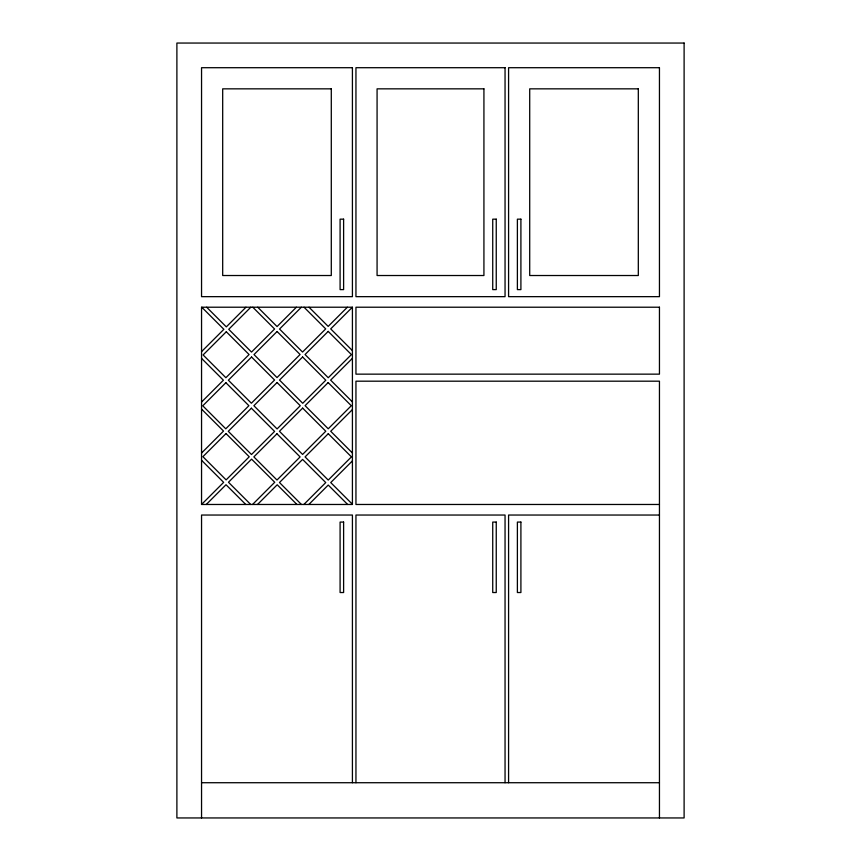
<?xml version="1.0" encoding="UTF-8"?>
<svg xmlns="http://www.w3.org/2000/svg" width="861" height="861" viewBox="0 0 861 861"><rect width="100%" height="100%" fill="white"/><g stroke="black" fill="none" stroke-linecap="round" stroke-linejoin="round"><path stroke-width="1.29" d="M201.549 351.632L223.871 329.322L201.765 307.216M245.966 307.216L226.314 326.879L206.651 307.216M250.82 307.216L228.735 329.311L251.52 352.084L274.594 329.01L252.8 307.216M201.549 402.055L223.397 380.218L201.549 358.37M296.388 307.216L277.059 326.556L257.73 307.216M301.372 307.216L279.545 329.042L302.555 352.041L325.706 328.891L304.041 307.216M201.549 453.047L223.526 431.07L201.549 409.093M347.37 307.216L328.192 326.394L309.024 307.216M352.375 307.216L330.699 328.891L352.418 350.621M201.549 504.471L201.549 307.216L352.418 307.216L352.418 504.471L201.549 504.471L223.645 482.364L201.549 460.269M206.274 504.471L226.012 484.732L245.751 504.471M352.418 358.316L330.624 380.121L352.418 401.915M252.553 504.471L274.734 482.278L251.595 459.139L228.477 482.257L250.691 504.471M257.525 504.471L277.22 484.765L296.927 504.471M352.418 409.567L330.71 431.275L352.418 452.994M303.847 504.471L325.749 482.569L302.588 459.408L279.481 482.515L301.436 504.471M308.83 504.471L328.235 485.055L347.65 504.471M352.418 460.872L330.732 482.569L352.418 504.266M659.451 504.471L355.948 504.471L355.948 381.186L659.451 381.186L659.451 817.95M659.451 515.039L508.582 515.039L508.582 782.724M201.549 782.724L659.451 782.724M505.052 782.724L505.052 515.039L355.948 515.039L355.948 782.724M352.418 782.724L352.418 515.039L201.549 515.039L201.549 817.95M226.292 331.754L203.099 354.947L225.883 377.721L249.077 354.528L226.292 331.754M225.883 382.704L202.776 405.811L225.776 428.81L248.894 405.703L225.883 382.704M251.563 357.024L228.369 380.218L251.38 403.217L274.573 380.024L251.563 357.024M277.081 331.507L254.006 354.581L277.016 377.581L300.091 354.506L277.081 331.507M226.023 433.567L202.905 456.685L226.12 479.9L249.238 456.782L226.023 433.567M251.39 408.2L228.273 431.307L251.487 454.522L274.594 431.415L251.39 408.2M277.07 382.521L253.877 405.714L277.081 428.929L300.274 405.725L277.07 382.521M302.588 357.003L279.513 380.078L302.717 403.282L325.792 380.207L302.588 357.003M328.202 331.388L305.052 354.538L328.245 377.742L351.406 354.581L328.202 331.388M276.962 433.783L253.855 456.89L276.994 480.029L300.102 456.922L276.962 433.783M302.641 408.103L279.448 431.296L302.588 454.436L325.781 431.232L302.641 408.103M328.159 382.585L305.085 405.66L328.224 428.8L351.299 405.725L328.159 382.585M328.267 433.718L305.074 456.911L328.235 480.083L351.428 456.879L328.267 433.718M684.108 43.05L176.892 43.05L176.892 817.95L684.108 817.95L684.108 43.05M352.418 67.707L201.549 67.707L201.549 296.658L352.418 296.658L352.418 67.707M505.052 67.707L355.948 67.707L355.948 296.658L505.052 296.658L505.052 67.707M659.451 67.707L508.582 67.707L508.582 296.658L659.451 296.658L659.451 67.707M331.291 88.844L222.687 88.844L222.687 275.52L331.291 275.52L331.291 88.844M483.925 88.844L377.075 88.844L377.075 275.52L483.925 275.52L483.925 88.844M638.313 88.844L529.709 88.844L529.709 275.52L638.313 275.52L638.313 88.844M343.614 219.168L340.095 219.168L340.095 289.608L343.614 289.608L343.614 219.168M496.248 219.168L492.729 219.168L492.729 289.608L496.248 289.608L496.248 219.168M520.905 219.168L517.386 219.168L517.386 289.608L520.905 289.608L520.905 219.168M659.451 307.216L355.948 307.216L355.948 374.148L659.451 374.148L659.451 307.216M343.614 522.078L340.095 522.078L340.095 592.529L343.614 592.529L343.614 522.078M496.248 522.078L492.729 522.078L492.729 592.529L496.248 592.529L496.248 522.078M520.905 522.078L517.386 522.078L517.386 592.529L520.905 592.529L520.905 522.078"/></g></svg>
